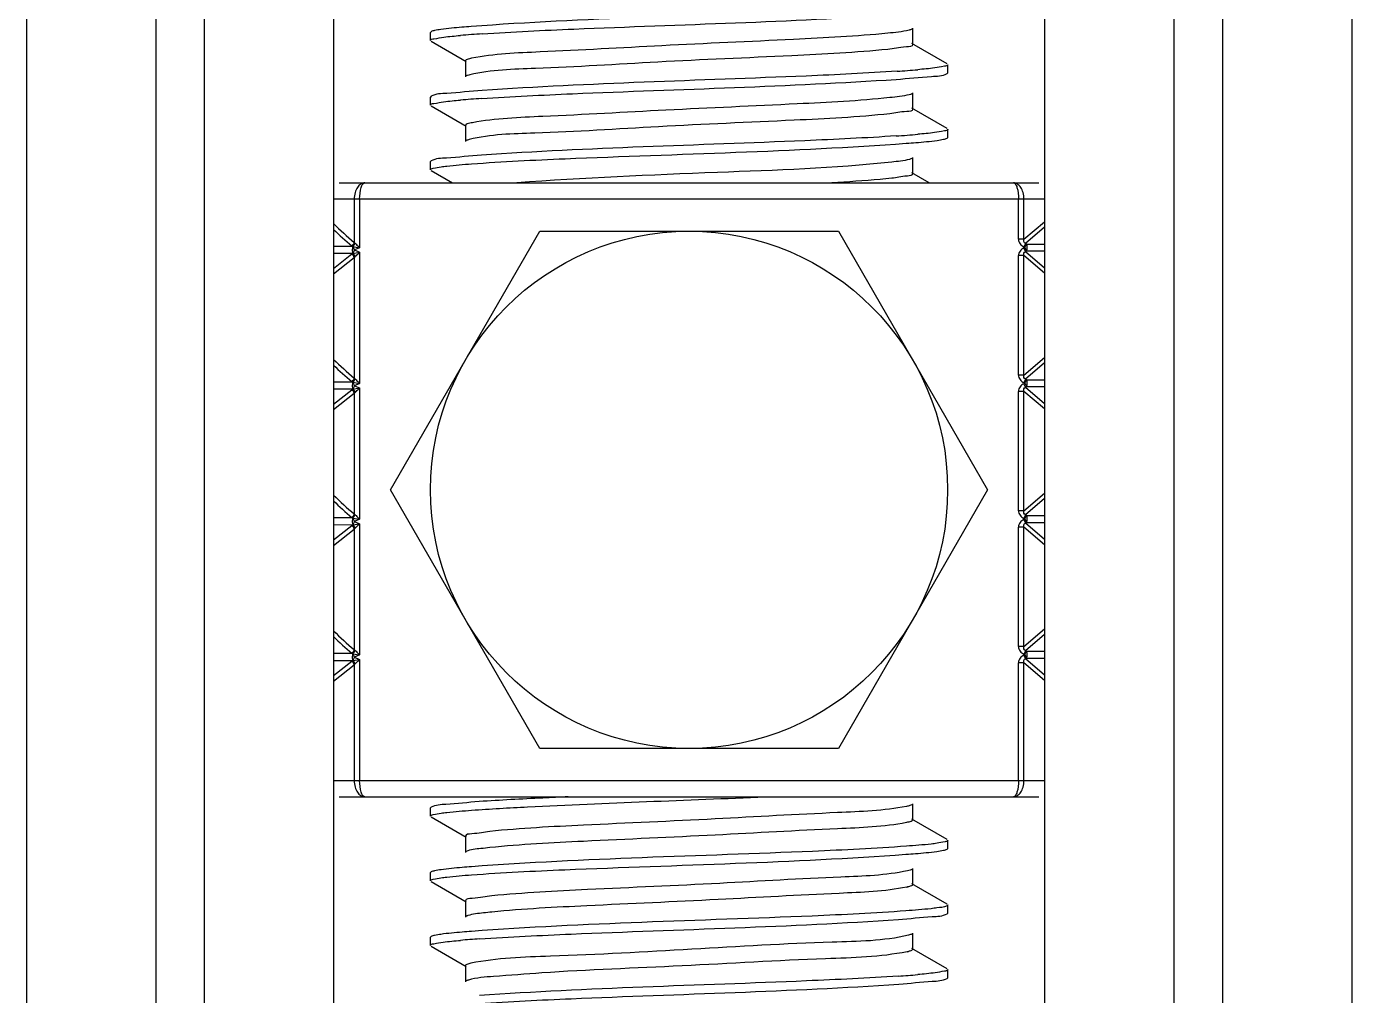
# Model space of a CAD drawing. Extents: x 27938 to 1507990, y 110129 to 923079.
# Drawn here: x 455164.5 to 455653, y 379104.9 to 379461.9 of the extents above; entities that cross this region are included whole.
import ezdxf

# ---------------------------------------------------------------- set-up
doc = ezdxf.new("R2010")
doc.units = 0
doc.header["$LTSCALE"] = 1000
doc.header["$MEASUREMENT"] = 0
doc.styles.get("Standard").update_dxf_attribs({"font": 'gbenor.shx', "bigfont": 'gbcbig.shx'})
doc.dimstyles.get("Standard").update_dxf_attribs({"dimtxt": 0.18, "dimasz": 0.18, "dimexe": 0.18, "dimexo": 0.0625, "dimgap": 0.09, "dimtad": 0, "dimtih": 1, "dimtoh": 1, "dimdec": 4, "dimzin": 0, "dimdsep": 46, "dimtxsty": 'Standard', "dimcen": 0.09, "dimadec": 0, "dimazin": 0, "dimtfac": 1, "dimtdec": 4, "dimtofl": 0, "dimtmove": 0, "dimatfit": 3, "dimfxl": 1, "dimtolj": 1, "dimtzin": 0, "dimarcsym": 0})

msp = doc.modelspace()

# ---------------------------------------------------------------- linework, layer by layer
at = {"linetype": 'Continuous'}
for p, q in [((455164.52, 383675.04), (455164.52, 378934.02)), ((455212.15, 383675.04), (455212.15, 378934.02)), ((455230.01, 383675.04), (455230.01, 378934.02)), ((455277.63, 383675.04), (455277.63, 378934.02)), ((455539.58, 383675.04), (455539.58, 378934.02)), ((455587.2, 383675.04), (455587.2, 378934.02)), ((455605.06, 383675.04), (455605.06, 378934.02)), ((455652.69, 383675.04), (455652.69, 378934.02)), ((455313.58, 379460), (455313.35, 379459.74)), ((455313.35, 379456.76), (455313.35, 379459.74)), ((455313.35, 379456.76), (455313.35, 379459.74)), ((455490.97, 379455.28), (455490.97, 379461.23)), ((455313.58, 379456.5), (455326.5, 379449.02)), ((455503.63, 379448.1), (455490.71, 379455.58)), ((455326.24, 379449.32), (455326.24, 379443.37)), ((455503.63, 379444.6), (455503.86, 379444.86)), ((455503.86, 379444.86), (455503.86, 379447.83)), ((455503.86, 379444.86), (455503.86, 379447.83)), ((455313.58, 379436.19), (455313.35, 379435.93)), ((455313.35, 379432.95), (455313.35, 379435.93)), ((455313.35, 379432.95), (455313.35, 379435.93)), ((455490.97, 379431.46), (455490.97, 379437.42)), ((455313.58, 379432.69), (455326.5, 379425.21)), ((455503.63, 379424.28), (455490.71, 379431.76)), ((455326.24, 379425.51), (455326.24, 379419.56)), ((455503.86, 379421.05), (455503.86, 379424.02)), ((455503.86, 379421.05), (455503.86, 379424.02)), ((455503.63, 379420.78), (455503.86, 379421.05)), ((455313.58, 379412.38), (455313.35, 379412.12)), ((455313.35, 379409.14), (455313.35, 379412.12)), ((455313.35, 379409.14), (455313.35, 379412.12)), ((455490.97, 379407.65), (455490.97, 379413.6)), ((455279.72, 379404.32), (455537.49, 379404.32)), ((455313.58, 379408.88), (455321.45, 379404.32)), ((455496.98, 379404.32), (455490.71, 379407.95)), ((455277.63, 379398.37), (455539.58, 379398.37)), ((455285.26, 379398.37), (455285.26, 379382.37)), ((455287.24, 379398.37), (455287.24, 379380.41)), ((455529.97, 379383.52), (455529.97, 379398.37)), ((455531.95, 379383.52), (455531.95, 379398.37)), ((455531.95, 379383.52), (455539.58, 379390)), ((455298.62, 379291.21), (455353.61, 379386.46)), ((455353.61, 379386.46), (455463.6, 379386.46)), ((455463.6, 379386.46), (455518.59, 379291.21)), ((455539.58, 379387.98), (455532.5, 379381.97)), ((455284.63, 379380.87), (455277.63, 379380.88)), ((455284.75, 379380.85), (455284.63, 379380.87)), ((455284.79, 379380.83), (455287.24, 379380.41)), ((455285.43, 379382.17), (455285.26, 379382.37)), ((455287.24, 379380.41), (455285.34, 379379.57)), ((455285.5, 379382.11), (455285.43, 379382.17)), ((455531.95, 379383.52), (455529.97, 379383.52)), ((455532.5, 379381.97), (455531.9, 379380.71)), ((455532.32, 379380.51), (455531.9, 379380.71)), ((455531.9, 379380.31), (455532.32, 379380.51)), ((455532.5, 379379.05), (455531.9, 379380.31)), ((455532.32, 379380.51), (455532.92, 379381.77)), ((455532.32, 379380.51), (455532.92, 379379.25)), ((455532.92, 379381.77), (455532.5, 379381.97)), ((455532.92, 379381.77), (455539.58, 379381.77)), ((455284.59, 379378.26), (455277.63, 379378.28)), ((455277.63, 379372.79), (455284.35, 379378.1)), ((455277.63, 379370.76), (455285.26, 379376.79)), ((455284.59, 379378.26), (455284.75, 379378.3)), ((455284.75, 379378.3), (455284.79, 379378.32)), ((455285.34, 379379.57), (455284.79, 379378.32)), ((455284.79, 379378.32), (455287.24, 379378.74)), ((455285.26, 379376.79), (455285.4, 379376.95)), ((455285.26, 379376.79), (455285.26, 379332.36)), ((455285.34, 379379.57), (455287.24, 379378.74)), ((455285.4, 379376.95), (455285.48, 379377.03)), ((455285.48, 379377.03), (455285.53, 379377.07)), ((455287.24, 379378.74), (455287.24, 379330.4)), ((455531.95, 379377.5), (455529.97, 379377.5)), ((455529.97, 379333.51), (455529.97, 379377.5)), ((455539.58, 379371.02), (455531.95, 379377.5)), ((455531.95, 379333.51), (455531.95, 379377.5)), ((455532.5, 379379.05), (455532.92, 379379.25)), ((455532.5, 379379.05), (455539.58, 379373.04)), ((455532.92, 379379.25), (455539.58, 379379.24)), ((455531.95, 379333.51), (455539.58, 379339.99)), ((455539.58, 379337.97), (455532.5, 379331.96)), ((455285.43, 379332.17), (455285.26, 379332.36)), ((455285.5, 379332.1), (455285.43, 379332.17)), ((455531.95, 379333.51), (455529.97, 379333.51)), ((455532.5, 379331.96), (455531.9, 379330.7)), ((455532.32, 379330.5), (455532.92, 379331.77)), ((455532.92, 379331.77), (455532.5, 379331.96)), ((455532.92, 379331.77), (455539.58, 379331.76)), ((455284.63, 379330.87), (455277.63, 379330.87)), ((455284.59, 379328.26), (455277.63, 379328.28)), ((455277.63, 379322.78), (455284.35, 379328.09)), ((455277.63, 379320.75), (455285.26, 379326.78)), ((455284.59, 379328.26), (455284.75, 379328.29)), ((455284.75, 379330.84), (455284.63, 379330.87)), ((455284.75, 379328.29), (455284.79, 379328.31)), ((455284.79, 379330.82), (455287.24, 379330.4)), ((455285.34, 379329.57), (455284.79, 379328.31)), ((455284.79, 379328.31), (455287.24, 379328.74)), ((455285.26, 379326.78), (455285.4, 379326.95)), ((455285.26, 379326.78), (455285.26, 379282.35)), ((455287.24, 379330.4), (455285.34, 379329.57)), ((455285.34, 379329.57), (455287.24, 379328.74)), ((455285.4, 379326.95), (455285.48, 379327.02)), ((455285.48, 379327.02), (455285.53, 379327.06)), ((455287.24, 379328.74), (455287.24, 379280.39)), ((455531.95, 379327.49), (455529.97, 379327.49)), ((455529.97, 379283.51), (455529.97, 379327.49)), ((455532.32, 379330.5), (455531.9, 379330.7)), ((455531.9, 379330.3), (455532.32, 379330.5)), ((455532.5, 379329.04), (455531.9, 379330.3)), ((455539.58, 379321.01), (455531.95, 379327.49)), ((455531.95, 379283.51), (455531.95, 379327.49)), ((455532.32, 379330.5), (455532.92, 379329.24)), ((455532.5, 379329.04), (455532.92, 379329.24)), ((455532.5, 379329.04), (455539.58, 379323.03)), ((455532.92, 379329.24), (455539.58, 379329.24)), ((455353.61, 379195.96), (455298.62, 379291.21)), ((455518.59, 379291.21), (455463.6, 379195.96)), ((455531.95, 379283.51), (455539.58, 379289.98)), ((455539.58, 379287.96), (455532.5, 379281.96)), ((455285.43, 379282.16), (455285.26, 379282.35)), ((455285.5, 379282.09), (455285.43, 379282.16)), ((455531.95, 379283.51), (455529.97, 379283.51)), ((455284.63, 379280.86), (455277.63, 379280.86)), ((455284.59, 379278.25), (455277.63, 379278.27)), ((455277.63, 379272.78), (455284.35, 379278.08)), ((455284.59, 379278.25), (455284.75, 379278.29)), ((455284.75, 379280.83), (455284.63, 379280.86)), ((455284.75, 379278.29), (455284.79, 379278.31)), ((455284.79, 379280.81), (455287.24, 379280.39)), ((455285.34, 379279.56), (455284.79, 379278.31)), ((455284.79, 379278.31), (455287.24, 379278.73)), ((455287.24, 379280.39), (455285.34, 379279.56)), ((455285.34, 379279.56), (455287.24, 379278.73)), ((455287.24, 379278.73), (455287.24, 379230.39)), ((455531.95, 379277.48), (455529.97, 379277.48)), ((455529.97, 379233.5), (455529.97, 379277.48)), ((455532.5, 379281.96), (455531.9, 379280.69)), ((455532.32, 379280.5), (455531.9, 379280.69)), ((455531.9, 379280.3), (455532.32, 379280.5)), ((455532.5, 379279.03), (455531.9, 379280.3)), ((455539.58, 379271), (455531.95, 379277.48)), ((455531.95, 379233.5), (455531.95, 379277.48)), ((455532.32, 379280.5), (455532.92, 379281.76)), ((455532.32, 379280.5), (455532.92, 379279.23)), ((455532.92, 379281.76), (455532.5, 379281.96)), ((455532.5, 379279.03), (455532.92, 379279.23)), ((455532.5, 379279.03), (455539.58, 379273.02)), ((455532.92, 379281.76), (455539.58, 379281.76)), ((455532.92, 379279.23), (455539.58, 379279.23)), ((455277.63, 379270.74), (455285.26, 379276.77)), ((455285.26, 379276.77), (455285.4, 379276.94)), ((455285.26, 379276.77), (455285.26, 379232.35)), ((455285.4, 379276.94), (455285.48, 379277.01)), ((455285.48, 379277.01), (455285.53, 379277.06)), ((455531.95, 379233.5), (455539.58, 379239.98)), ((455531.95, 379233.5), (455529.97, 379233.5)), ((455539.58, 379237.96), (455532.5, 379231.95)), ((455284.63, 379230.85), (455277.63, 379230.85)), ((455284.75, 379230.82), (455284.63, 379230.85)), ((455284.79, 379230.81), (455287.24, 379230.39)), ((455285.34, 379229.55), (455284.79, 379228.3)), ((455284.79, 379228.3), (455287.24, 379228.72)), ((455285.43, 379232.15), (455285.26, 379232.35)), ((455287.24, 379230.39), (455285.34, 379229.55)), ((455285.34, 379229.55), (455287.24, 379228.72)), ((455285.5, 379232.09), (455285.43, 379232.15)), ((455287.24, 379228.72), (455287.24, 379184.05)), ((455532.5, 379231.95), (455531.9, 379230.69)), ((455532.32, 379230.49), (455531.9, 379230.69)), ((455531.9, 379230.29), (455532.32, 379230.49)), ((455532.5, 379229.03), (455531.9, 379230.29)), ((455532.32, 379230.49), (455532.92, 379231.75)), ((455532.32, 379230.49), (455532.92, 379229.22)), ((455532.92, 379231.75), (455532.5, 379231.95)), ((455532.5, 379229.03), (455532.92, 379229.22)), ((455532.5, 379229.03), (455539.58, 379223.01)), ((455532.92, 379231.75), (455539.58, 379231.75)), ((455532.92, 379229.22), (455539.58, 379229.22)), ((455284.59, 379228.24), (455277.63, 379228.26)), ((455277.63, 379222.77), (455284.35, 379228.08)), ((455277.63, 379220.73), (455285.26, 379226.77)), ((455284.59, 379228.24), (455284.75, 379228.28)), ((455284.75, 379228.28), (455284.79, 379228.3)), ((455285.26, 379226.77), (455285.4, 379226.93)), ((455285.26, 379226.77), (455285.26, 379184.05)), ((455285.4, 379226.93), (455285.48, 379227)), ((455285.48, 379227), (455285.53, 379227.05)), ((455531.95, 379227.48), (455529.97, 379227.48)), ((455529.97, 379184.05), (455529.97, 379227.48)), ((455539.58, 379221), (455531.95, 379227.48)), ((455531.95, 379184.05), (455531.95, 379227.48)), ((455463.6, 379195.96), (455353.61, 379195.96)), ((455539.58, 379184.05), (455277.63, 379184.05)), ((455279.72, 379178.1), (455537.49, 379178.1)), ((455490.97, 379169.52), (455490.97, 379175.48)), ((455313.58, 379174.25), (455313.35, 379173.99)), ((455313.35, 379171.01), (455313.35, 379173.99)), ((455313.35, 379171.01), (455313.35, 379173.99)), ((455313.58, 379170.75), (455326.5, 379163.27)), ((455503.63, 379162.34), (455490.71, 379169.82)), ((455326.24, 379163.57), (455326.24, 379157.62)), ((455503.86, 379159.1), (455503.86, 379162.08)), ((455503.86, 379159.1), (455503.86, 379162.08)), ((455503.63, 379158.84), (455503.86, 379159.1)), ((455313.58, 379150.44), (455313.35, 379150.17)), ((455313.35, 379147.2), (455313.35, 379150.17)), ((455313.35, 379147.2), (455313.35, 379150.17)), ((455490.97, 379145.71), (455490.97, 379151.66)), ((455313.58, 379146.94), (455326.5, 379139.46)), ((455503.63, 379138.53), (455490.71, 379146.01)), ((455326.24, 379139.76), (455326.24, 379133.8)), ((455503.86, 379135.29), (455503.86, 379138.27)), ((455503.86, 379135.29), (455503.86, 379138.27)), ((455503.63, 379135.03), (455503.86, 379135.29)), ((455313.58, 379126.62), (455313.35, 379126.36)), ((455313.35, 379123.39), (455313.35, 379126.36)), ((455313.35, 379123.39), (455313.35, 379126.36)), ((455490.97, 379121.9), (455490.97, 379127.85)), ((455313.58, 379123.12), (455326.5, 379115.64)), ((455503.63, 379114.72), (455490.71, 379122.2)), ((455326.24, 379115.94), (455326.24, 379109.99)), ((455503.63, 379111.22), (455503.86, 379111.48)), ((455503.86, 379111.48), (455503.86, 379114.46)), ((455503.86, 379111.48), (455503.86, 379114.46))]:
    msp.add_line(p, q, dxfattribs=at)
msp.add_circle((455408.6, 379291.21), 95.25, dxfattribs=at)
for centre, radius, start, end in [((455360.16, 379032.15), 427.95, 93.7169, 94.7992), ((455457.63, 379865.17), 420.65, 273.7623, 274.8008), ((455359.74, 379013.54), 422.73, 93.7496, 94.8), ((455457.22, 379846.54), 425.85, 273.7294, 274.8001), ((455351.19, 379462.82), 104.01, 224.9882, 230.6634), ((455351.68, 379461.85), 105.17, 225.2411, 230.1872), ((455285.53, 379382.49), 1.85, 230.2237, 240.9585), ((455285.5, 379376.64), 1.86, 119.1442, 128.3025), ((455351.19, 379412.81), 104.01, 224.9882, 230.6634), ((455351.68, 379411.85), 105.17, 225.2411, 230.1872), ((455285.53, 379332.49), 1.85, 230.2237, 240.9585), ((455285.5, 379326.63), 1.86, 119.1442, 128.3025), ((455351.19, 379362.8), 104.01, 224.9882, 230.6634), ((455351.68, 379361.84), 105.17, 225.2411, 230.1872), ((455285.53, 379282.48), 1.85, 230.2237, 240.9585), ((455285.5, 379276.62), 1.86, 119.1442, 128.3025), ((455351.19, 379312.79), 104.01, 224.9882, 230.6634), ((455351.68, 379311.83), 105.17, 225.2411, 230.1872), ((455285.53, 379232.47), 1.85, 230.2237, 240.9585), ((455285.5, 379226.61), 1.86, 119.1442, 128.3025), ((455484.67, 379165.34), 20.92, 281.3918, 282.1324), ((455358.75, 378716.51), 410.16, 93.8283, 94.8033), ((455485.31, 379138.5), 17.82, 281.5512, 283.2684), ((455458.33, 379522.84), 411.68, 273.8155, 274.8057)]:
    msp.add_arc(centre, radius, start, end, dxfattribs=at)
for points, knots in [([(455488.27, 379469.45), (455476.74, 379468.61), (455423.44, 379466.02), (455370.05, 379464.98), (455328.36, 379461.9)], [0, 0, 0, 0, 0.216609, 1, 1, 1, 1]), ([(455332.41, 379459.2), (455343.66, 379459.95), (455394.6, 379462.39), (455445.6, 379463.61), (455485.23, 379466.26)], [0, 0, 0, 0, 0.221018, 1, 1, 1, 1]), ([(455313.35, 379456.76), (455313.35, 379457.22), (455315.79, 379457.49), (455317, 379457.83), (455318.23, 379457.98)], [0, 0, 0, 0, 0.270608, 1, 1, 1, 1]), ([(455317.18, 379460.82), (455316.39, 379460.71), (455315.19, 379460.5), (455313.96, 379460.22), (455313.58, 379460)], [0, 0, 0, 0, 0.642699, 1, 1, 1, 1]), ([(455328.36, 379461.9), (455327.21, 379461.81), (455323.48, 379461.52), (455319.75, 379461.18), (455317.18, 379460.82)], [0, 0, 0, 0, 0.307564, 1, 1, 1, 1]), ([(455481.78, 379459.42), (455470.24, 379458.27), (455442.5, 379456.85), (455399.77, 379455), (455360.31, 379452.66), (455336.76, 379451.86), (455328.48, 379450.21)], [0, 0, 0, 0, 0.226386, 0.542344, 0.83502, 1, 1, 1, 1]), ([(455490.71, 379460.93), (455490.38, 379460.74), (455487.42, 379459.94), (455484.42, 379459.69), (455481.78, 379459.42)], [0, 0, 0, 0, 0.123298, 1, 1, 1, 1]), ([(455481.78, 379453.47), (455470.02, 379452.29), (455441.76, 379450.84), (455398.44, 379449.05), (455359.05, 379446.48), (455335.7, 379445.98), (455327.82, 379444.11)], [0, 0, 0, 0, 0.229855, 0.549948, 0.842489, 1, 1, 1, 1]), ([(455490.96, 379455.28), (455490.97, 379454.44), (455486.23, 379454.4), (455484.07, 379453.7), (455481.78, 379453.47)], [0, 0, 0, 0, 0.265413, 1, 1, 1, 1]), ([(455328.48, 379450.21), (455327.91, 379450.1), (455327.25, 379449.94), (455326.25, 379449.56), (455326.25, 379449.32)], [0, 0, 0, 0, 0.707754, 1, 1, 1, 1]), ([(455327.82, 379444.11), (455327.55, 379444.05), (455327.1, 379443.93), (455326.67, 379443.77), (455326.51, 379443.67)], [0, 0, 0, 0, 0.593987, 1, 1, 1, 1]), ([(455485.23, 379445.42), (455474.06, 379444.68), (455423.12, 379442.23), (455372.12, 379441), (455332.41, 379438.37)], [0, 0, 0, 0, 0.219595, 1, 1, 1, 1]), ([(455484.92, 379442.43), (455489.25, 379442.71), (455495.32, 379443.56), (455501.94, 379443.63), (455503.63, 379444.6)], [0, 0, 0, 0, 0.691216, 1, 1, 1, 1]), ([(455503.86, 379447.83), (455503.86, 379447.39), (455501.47, 379447.11), (455500.28, 379446.78), (455499.08, 379446.63)], [0, 0, 0, 0, 0.270923, 1, 1, 1, 1]), ([(455332.41, 379438.37), (455328.05, 379438.08), (455321.94, 379437.23), (455315.27, 379437.16), (455313.58, 379436.19)], [0, 0, 0, 0, 0.691341, 1, 1, 1, 1]), ([(455332.1, 379435.37), (455343.29, 379436.12), (455394.23, 379438.56), (455445.23, 379439.79), (455484.92, 379442.43)], [0, 0, 0, 0, 0.219989, 1, 1, 1, 1]), ([(455313.35, 379432.95), (455313.35, 379433.4), (455315.76, 379433.68), (455316.96, 379434.01), (455318.16, 379434.16)], [0, 0, 0, 0, 0.270808, 1, 1, 1, 1]), ([(455482.52, 379435.69), (455471.2, 379434.5), (455443.69, 379433.1), (455401.07, 379431.22), (455361.23, 379428.94), (455337.33, 379428.05), (455328.79, 379426.45)], [0, 0, 0, 0, 0.221662, 0.536163, 0.830773, 1, 1, 1, 1]), ([(455490.71, 379437.12), (455490.41, 379436.94), (455487.7, 379436.18), (455484.94, 379435.94), (455482.52, 379435.69)], [0, 0, 0, 0, 0.125495, 1, 1, 1, 1]), ([(455482.52, 379429.73), (455470.81, 379428.51), (455442.41, 379427.07), (455398.74, 379425.28), (455359.02, 379422.58), (455335.45, 379422.23), (455327.62, 379420.25)], [0, 0, 0, 0, 0.227665, 0.549451, 0.843883, 1, 1, 1, 1]), ([(455490.96, 379431.46), (455490.97, 379430.69), (455486.63, 379430.58), (455484.63, 379429.95), (455482.52, 379429.73)], [0, 0, 0, 0, 0.266153, 1, 1, 1, 1]), ([(455328.79, 379426.45), (455328.14, 379426.33), (455327.41, 379426.17), (455326.25, 379425.78), (455326.24, 379425.51)], [0, 0, 0, 0, 0.711573, 1, 1, 1, 1]), ([(455503.86, 379424.02), (455503.86, 379423.57), (455501.44, 379423.3), (455500.23, 379422.96), (455499.02, 379422.81)], [0, 0, 0, 0, 0.270717, 1, 1, 1, 1]), ([(455327.62, 379420.25), (455327.4, 379420.19), (455327.02, 379420.09), (455326.65, 379419.94), (455326.51, 379419.86)], [0, 0, 0, 0, 0.586829, 1, 1, 1, 1]), ([(455328.48, 379411.3), (455339.94, 379412.15), (455393.33, 379414.75), (455446.79, 379415.8), (455488.62, 379418.87)], [0, 0, 0, 0, 0.215118, 1, 1, 1, 1]), ([(455484.92, 379421.59), (455473.69, 379420.84), (455422.75, 379418.4), (455371.75, 379417.18), (455332.1, 379414.53)], [0, 0, 0, 0, 0.220621, 1, 1, 1, 1]), ([(455488.62, 379418.87), (455489.78, 379418.96), (455493.57, 379419.25), (455497.35, 379419.59), (455499.96, 379419.96)], [0, 0, 0, 0, 0.307378, 1, 1, 1, 1]), ([(455499.96, 379419.96), (455500.76, 379420.07), (455501.99, 379420.28), (455503.24, 379420.56), (455503.63, 379420.78)], [0, 0, 0, 0, 0.643431, 1, 1, 1, 1]), ([(455332.1, 379414.53), (455327.81, 379414.25), (455321.8, 379413.42), (455315.25, 379413.33), (455313.58, 379412.38)], [0, 0, 0, 0, 0.691044, 1, 1, 1, 1]), ([(455313.35, 379409.14), (455313.35, 379409.51), (455315.24, 379409.83), (455316.24, 379410.08), (455317.21, 379410.22)], [0, 0, 0, 0, 0.274527, 1, 1, 1, 1]), ([(455317.21, 379410.22), (455317.92, 379410.32), (455321.67, 379410.78), (455325.44, 379411.08), (455328.48, 379411.3)], [0, 0, 0, 0, 0.191292, 1, 1, 1, 1]), ([(455483.24, 379411.95), (455461.93, 379409.63), (455415.8, 379408.16), (455369.76, 379406.09), (455345.15, 379404.32)], [0, 0, 0, 0, 0.464865, 1, 1, 1, 1]), ([(455490.71, 379413.3), (455490.43, 379413.14), (455487.96, 379412.42), (455485.44, 379412.19), (455483.24, 379411.95)], [0, 0, 0, 0, 0.12782, 1, 1, 1, 1]), ([(455289.15, 379404.32), (455288.65, 379404.32), (455287.54, 379403.96), (455286.28, 379402.59), (455285.45, 379400.65), (455285.26, 379399.15), (455285.26, 379398.37)], [0, 0, 0, 0, 0.195972, 0.42512, 0.697797, 1, 1, 1, 1]), ([(455287.24, 379398.37), (455287.24, 379399.8), (455287.46, 379401.74), (455288.22, 379403.77), (455288.88, 379404.32), (455289.15, 379404.32)], [0, 0, 0, 0, 0.657525, 0.871922, 1, 1, 1, 1]), ([(455483.24, 379406), (455481.81, 379405.84), (455474.47, 379405.14), (455467.12, 379404.68), (455461.2, 379404.32)], [0, 0, 0, 0, 0.195123, 1, 1, 1, 1]), ([(455490.96, 379407.65), (455490.97, 379406.94), (455487.01, 379406.77), (455485.17, 379406.21), (455483.24, 379406)], [0, 0, 0, 0, 0.266951, 1, 1, 1, 1]), ([(455528.05, 379404.32), (455528.33, 379404.32), (455528.99, 379403.77), (455529.75, 379401.74), (455529.97, 379399.8), (455529.97, 379398.37)], [0, 0, 0, 0, 0.128078, 0.342475, 1, 1, 1, 1]), ([(455531.95, 379398.37), (455531.95, 379399.15), (455531.76, 379400.65), (455530.93, 379402.59), (455529.67, 379403.96), (455528.56, 379404.32), (455528.05, 379404.32)], [0, 0, 0, 0, 0.302203, 0.57488, 0.804028, 1, 1, 1, 1]), ([(455284.77, 379380.87), (455284.68, 379380.68), (455284.41, 379379.85), (455284.47, 379378.9), (455284.75, 379378.3)], [0, 0, 0, 0, 0.236634, 1, 1, 1, 1]), ([(455285.34, 379379.57), (455285.29, 379379.7), (455285.1, 379380.13), (455284.87, 379380.54), (455284.77, 379380.87)], [0, 0, 0, 0, 0.285481, 1, 1, 1, 1]), ([(455285.5, 379382.11), (455285.64, 379381.98), (455286.23, 379381.43), (455286.8, 379380.85), (455287.24, 379380.41)], [0, 0, 0, 0, 0.225254, 1, 1, 1, 1]), ([(455529.97, 379383.52), (455529.97, 379382.93), (455530.37, 379381.71), (455531.36, 379380.96), (455531.9, 379380.71)], [0, 0, 0, 0, 0.499355, 1, 1, 1, 1]), ([(455531.9, 379380.31), (455531.36, 379380.06), (455530.37, 379379.3), (455529.97, 379378.09), (455529.97, 379377.5)], [0, 0, 0, 0, 0.500643, 1, 1, 1, 1]), ([(455532.5, 379381.97), (455532.21, 379382.06), (455531.75, 379382.62), (455531.88, 379383.23), (455531.95, 379383.52)], [0, 0, 0, 0, 0.502447, 1, 1, 1, 1]), ([(455532.92, 379379.25), (455533.1, 379379.63), (455533.23, 379380.51), (455533.1, 379381.38), (455532.92, 379381.77)], [0, 0, 0, 0, 0.500048, 1, 1, 1, 1]), ([(455285.53, 379377.07), (455285.67, 379377.19), (455286.25, 379377.74), (455286.81, 379378.3), (455287.24, 379378.74)], [0, 0, 0, 0, 0.226794, 1, 1, 1, 1]), ([(455531.95, 379377.5), (455531.88, 379377.78), (455531.75, 379378.4), (455532.21, 379378.96), (455532.5, 379379.05)], [0, 0, 0, 0, 0.49632, 1, 1, 1, 1]), ([(455285.5, 379332.1), (455285.64, 379331.98), (455286.23, 379331.42), (455286.8, 379330.85), (455287.24, 379330.4)], [0, 0, 0, 0, 0.225254, 1, 1, 1, 1]), ([(455529.97, 379333.51), (455529.97, 379332.92), (455530.37, 379331.71), (455531.36, 379330.95), (455531.9, 379330.7)], [0, 0, 0, 0, 0.499355, 1, 1, 1, 1]), ([(455532.5, 379331.96), (455532.21, 379332.05), (455531.75, 379332.61), (455531.88, 379333.23), (455531.95, 379333.51)], [0, 0, 0, 0, 0.502447, 1, 1, 1, 1]), ([(455532.92, 379329.24), (455533.1, 379329.63), (455533.23, 379330.5), (455533.1, 379331.38), (455532.92, 379331.77)], [0, 0, 0, 0, 0.500048, 1, 1, 1, 1]), ([(455284.77, 379330.86), (455284.68, 379330.67), (455284.41, 379329.85), (455284.47, 379328.89), (455284.75, 379328.29)], [0, 0, 0, 0, 0.236634, 1, 1, 1, 1]), ([(455285.34, 379329.57), (455285.29, 379329.69), (455285.1, 379330.12), (455284.87, 379330.54), (455284.77, 379330.86)], [0, 0, 0, 0, 0.285481, 1, 1, 1, 1]), ([(455285.53, 379327.06), (455285.67, 379327.18), (455286.25, 379327.73), (455286.81, 379328.3), (455287.24, 379328.74)], [0, 0, 0, 0, 0.226794, 1, 1, 1, 1]), ([(455531.9, 379330.3), (455531.36, 379330.05), (455530.37, 379329.3), (455529.97, 379328.08), (455529.97, 379327.49)], [0, 0, 0, 0, 0.500643, 1, 1, 1, 1]), ([(455531.95, 379327.49), (455531.88, 379327.78), (455531.75, 379328.39), (455532.21, 379328.95), (455532.5, 379329.04)], [0, 0, 0, 0, 0.49632, 1, 1, 1, 1]), ([(455285.5, 379282.09), (455285.64, 379281.97), (455286.23, 379281.42), (455286.8, 379280.84), (455287.24, 379280.39)], [0, 0, 0, 0, 0.225254, 1, 1, 1, 1]), ([(455529.97, 379283.51), (455529.97, 379282.91), (455530.37, 379281.7), (455531.36, 379280.95), (455531.9, 379280.69)], [0, 0, 0, 0, 0.499355, 1, 1, 1, 1]), ([(455532.5, 379281.96), (455532.21, 379282.04), (455531.75, 379282.6), (455531.88, 379283.22), (455531.95, 379283.51)], [0, 0, 0, 0, 0.502447, 1, 1, 1, 1]), ([(455284.77, 379280.85), (455284.68, 379280.67), (455284.41, 379279.84), (455284.47, 379278.89), (455284.75, 379278.29)], [0, 0, 0, 0, 0.236634, 1, 1, 1, 1]), ([(455285.34, 379279.56), (455285.29, 379279.68), (455285.1, 379280.12), (455284.87, 379280.53), (455284.77, 379280.85)], [0, 0, 0, 0, 0.285481, 1, 1, 1, 1]), ([(455285.53, 379277.06), (455285.67, 379277.18), (455286.25, 379277.72), (455286.81, 379278.29), (455287.24, 379278.73)], [0, 0, 0, 0, 0.226794, 1, 1, 1, 1]), ([(455531.9, 379280.3), (455531.36, 379280.04), (455530.37, 379279.29), (455529.97, 379278.08), (455529.97, 379277.48)], [0, 0, 0, 0, 0.500643, 1, 1, 1, 1]), ([(455531.95, 379277.48), (455531.88, 379277.77), (455531.75, 379278.38), (455532.21, 379278.95), (455532.5, 379279.03)], [0, 0, 0, 0, 0.49632, 1, 1, 1, 1]), ([(455532.92, 379279.23), (455533.1, 379279.62), (455533.23, 379280.5), (455533.1, 379281.37), (455532.92, 379281.76)], [0, 0, 0, 0, 0.500048, 1, 1, 1, 1]), ([(455529.97, 379233.5), (455529.97, 379232.91), (455530.37, 379231.69), (455531.36, 379230.94), (455531.9, 379230.69)], [0, 0, 0, 0, 0.499355, 1, 1, 1, 1]), ([(455532.5, 379231.95), (455532.21, 379232.04), (455531.75, 379232.6), (455531.88, 379233.21), (455531.95, 379233.5)], [0, 0, 0, 0, 0.502447, 1, 1, 1, 1]), ([(455284.77, 379230.85), (455284.68, 379230.66), (455284.41, 379229.83), (455284.47, 379228.88), (455284.75, 379228.28)], [0, 0, 0, 0, 0.236634, 1, 1, 1, 1]), ([(455285.34, 379229.55), (455285.29, 379229.68), (455285.1, 379230.11), (455284.87, 379230.52), (455284.77, 379230.85)], [0, 0, 0, 0, 0.285481, 1, 1, 1, 1]), ([(455285.5, 379232.09), (455285.64, 379231.96), (455286.23, 379231.41), (455286.8, 379230.83), (455287.24, 379230.39)], [0, 0, 0, 0, 0.225254, 1, 1, 1, 1]), ([(455285.53, 379227.05), (455285.67, 379227.17), (455286.25, 379227.72), (455286.81, 379228.28), (455287.24, 379228.72)], [0, 0, 0, 0, 0.226794, 1, 1, 1, 1]), ([(455531.9, 379230.29), (455531.36, 379230.04), (455530.37, 379229.28), (455529.97, 379228.07), (455529.97, 379227.48)], [0, 0, 0, 0, 0.500643, 1, 1, 1, 1]), ([(455531.95, 379227.48), (455531.88, 379227.76), (455531.75, 379228.38), (455532.21, 379228.94), (455532.5, 379229.03)], [0, 0, 0, 0, 0.49632, 1, 1, 1, 1]), ([(455532.92, 379229.22), (455533.1, 379229.61), (455533.23, 379230.49), (455533.1, 379231.36), (455532.92, 379231.75)], [0, 0, 0, 0, 0.500048, 1, 1, 1, 1]), ([(455285.26, 379184.05), (455285.26, 379183.27), (455285.45, 379181.77), (455286.28, 379179.83), (455287.54, 379178.46), (455288.65, 379178.1), (455289.15, 379178.1)], [0, 0, 0, 0, 0.302203, 0.57488, 0.804028, 1, 1, 1, 1]), ([(455289.15, 379178.1), (455288.88, 379178.1), (455288.22, 379178.65), (455287.46, 379180.68), (455287.24, 379182.62), (455287.24, 379184.05)], [0, 0, 0, 0, 0.128078, 0.342475, 1, 1, 1, 1]), ([(455529.97, 379184.05), (455529.97, 379182.62), (455529.75, 379180.68), (455528.99, 379178.65), (455528.33, 379178.1), (455528.05, 379178.1)], [0, 0, 0, 0, 0.657525, 0.871922, 1, 1, 1, 1]), ([(455528.05, 379178.1), (455528.56, 379178.1), (455529.67, 379178.46), (455530.93, 379179.83), (455531.76, 379181.77), (455531.95, 379183.27), (455531.95, 379184.05)], [0, 0, 0, 0, 0.195972, 0.42512, 0.697797, 1, 1, 1, 1]), ([(455331.26, 379176.35), (455327.17, 379176.07), (455321.43, 379175.28), (455315.18, 379175.16), (455313.58, 379174.25)], [0, 0, 0, 0, 0.690228, 1, 1, 1, 1]), ([(455328.48, 379173.18), (455335.35, 379173.68), (455371.41, 379175.65), (455407.5, 379176.88), (455436.7, 379178.1)], [0, 0, 0, 0, 0.190688, 1, 1, 1, 1]), ([(455364.1, 379178.1), (455360.97, 379177.96), (455350.02, 379177.45), (455339.07, 379176.88), (455331.26, 379176.35)], [0, 0, 0, 0, 0.286076, 1, 1, 1, 1]), ([(455490.7, 379175.17), (455490.47, 379175.04), (455489.79, 379174.82), (455489.11, 379174.67), (455488.69, 379174.58)], [0, 0, 0, 0, 0.387259, 1, 1, 1, 1]), ([(455313.35, 379171.01), (455313.35, 379171.38), (455315.24, 379171.7), (455316.24, 379171.96), (455317.21, 379172.09)], [0, 0, 0, 0, 0.274524, 1, 1, 1, 1]), ([(455317.21, 379172.09), (455317.92, 379172.19), (455321.67, 379172.65), (455325.44, 379172.95), (455328.48, 379173.18)], [0, 0, 0, 0, 0.191293, 1, 1, 1, 1]), ([(455488.69, 379174.58), (455480.35, 379172.94), (455456.7, 379172.12), (455417.12, 379169.79), (455374.38, 379167.93), (455346.67, 379166.52), (455335.19, 379165.35)], [0, 0, 0, 0, 0.165781, 0.45908, 0.774887, 1, 1, 1, 1]), ([(455335.19, 379165.35), (455332.95, 379165.13), (455330.85, 379164.45), (455326.24, 379164.38), (455326.25, 379163.57)], [0, 0, 0, 0, 0.734361, 1, 1, 1, 1]), ([(455488.69, 379168.63), (455480.35, 379166.99), (455456.7, 379166.17), (455417.12, 379163.83), (455374.38, 379161.98), (455346.67, 379160.56), (455335.19, 379159.4)], [0, 0, 0, 0, 0.165781, 0.45908, 0.774887, 1, 1, 1, 1]), ([(455490.96, 379169.52), (455490.96, 379169.28), (455489.93, 379168.9), (455489.27, 379168.74), (455488.69, 379168.63)], [0, 0, 0, 0, 0.291748, 1, 1, 1, 1]), ([(455499.96, 379160.99), (455499.24, 379160.89), (455495.47, 379160.43), (455491.69, 379160.13), (455488.63, 379159.91)], [0, 0, 0, 0, 0.191424, 1, 1, 1, 1]), ([(455503.86, 379162.08), (455503.86, 379161.71), (455501.95, 379161.39), (455500.94, 379161.13), (455499.96, 379160.99)], [0, 0, 0, 0, 0.274347, 1, 1, 1, 1]), ([(455335.19, 379159.4), (455334.09, 379159.29), (455331.22, 379158.87), (455328.09, 379158.84), (455326.5, 379157.92)], [0, 0, 0, 0, 0.375377, 1, 1, 1, 1]), ([(455328.43, 379149.36), (455339.88, 379150.2), (455393.23, 379152.81), (455446.66, 379153.87), (455488.49, 379156.92)], [0, 0, 0, 0, 0.214845, 1, 1, 1, 1]), ([(455488.63, 379159.91), (455477.14, 379159.07), (455423.75, 379156.46), (455370.29, 379155.42), (455328.48, 379152.34)], [0, 0, 0, 0, 0.215525, 1, 1, 1, 1]), ([(455488.49, 379156.92), (455489.66, 379157.01), (455493.48, 379157.3), (455497.3, 379157.64), (455499.92, 379158.01)], [0, 0, 0, 0, 0.307299, 1, 1, 1, 1]), ([(455499.92, 379158.01), (455500.73, 379158.12), (455501.97, 379158.34), (455503.24, 379158.62), (455503.63, 379158.84)], [0, 0, 0, 0, 0.643818, 1, 1, 1, 1]), ([(455317.21, 379151.26), (455316.42, 379151.14), (455315.21, 379150.93), (455313.97, 379150.66), (455313.58, 379150.44)], [0, 0, 0, 0, 0.643035, 1, 1, 1, 1]), ([(455328.48, 379152.34), (455327.32, 379152.25), (455323.56, 379151.96), (455319.8, 379151.62), (455317.21, 379151.26)], [0, 0, 0, 0, 0.307528, 1, 1, 1, 1]), ([(455489.06, 379150.85), (455481.03, 379149.12), (455457.77, 379148.43), (455418.57, 379146.01), (455375.67, 379144.2), (455347.67, 379142.76), (455335.95, 379141.62)], [0, 0, 0, 0, 0.160645, 0.451989, 0.769743, 1, 1, 1, 1]), ([(455490.7, 379151.36), (455490.51, 379151.25), (455489.96, 379151.06), (455489.4, 379150.92), (455489.06, 379150.85)], [0, 0, 0, 0, 0.396009, 1, 1, 1, 1]), ([(455313.35, 379147.2), (455313.35, 379147.57), (455315.24, 379147.89), (455316.23, 379148.14), (455317.2, 379148.28)], [0, 0, 0, 0, 0.274583, 1, 1, 1, 1]), ([(455317.2, 379148.28), (455317.91, 379148.38), (455321.65, 379148.84), (455325.4, 379149.14), (455328.43, 379149.36)], [0, 0, 0, 0, 0.191287, 1, 1, 1, 1]), ([(455490.96, 379145.71), (455490.96, 379145.5), (455490.12, 379145.13), (455489.54, 379145), (455489.06, 379144.89)], [0, 0, 0, 0, 0.29759, 1, 1, 1, 1]), ([(455335.95, 379141.62), (455333.53, 379141.38), (455331.26, 379140.63), (455326.24, 379140.63), (455326.25, 379139.76)], [0, 0, 0, 0, 0.735005, 1, 1, 1, 1]), ([(455488.8, 379144.84), (455480.62, 379143.19), (455457.27, 379142.4), (455418.06, 379140.06), (455375.38, 379138.23), (455347.58, 379136.8), (455335.95, 379135.66)], [0, 0, 0, 0, 0.163506, 0.454907, 0.771081, 1, 1, 1, 1]), ([(455335.95, 379135.66), (455334.92, 379135.56), (455331.95, 379135.22), (455328.94, 379134.95), (455327.08, 379134.34)], [0, 0, 0, 0, 0.346657, 1, 1, 1, 1]), ([(455488.49, 379136.09), (455476.99, 379135.25), (455423.63, 379132.65), (455370.2, 379131.6), (455328.43, 379128.52)], [0, 0, 0, 0, 0.21594, 1, 1, 1, 1]), ([(455499.92, 379137.18), (455499.2, 379137.07), (455495.4, 379136.61), (455491.58, 379136.31), (455488.49, 379136.09)], [0, 0, 0, 0, 0.191494, 1, 1, 1, 1]), ([(455503.86, 379138.27), (455503.86, 379138.15), (455502.46, 379137.26), (455501.17, 379137.35), (455499.92, 379137.18)], [0, 0, 0, 0, 0.089011, 1, 1, 1, 1]), ([(455327.08, 379134.34), (455326.97, 379134.31), (455326.77, 379134.24), (455326.58, 379134.15), (455326.5, 379134.1)], [0, 0, 0, 0, 0.560435, 1, 1, 1, 1]), ([(455331.37, 379125.75), (455342.63, 379126.52), (455394.08, 379129), (455445.6, 379130.19), (455485.73, 379132.91)], [0, 0, 0, 0, 0.219125, 1, 1, 1, 1]), ([(455485.73, 379132.91), (455489.87, 379133.2), (455495.68, 379134), (455502.01, 379134.1), (455503.63, 379135.03)], [0, 0, 0, 0, 0.690459, 1, 1, 1, 1]), ([(455317.2, 379127.44), (455316.41, 379127.33), (455315.2, 379127.12), (455313.96, 379126.84), (455313.58, 379126.62)], [0, 0, 0, 0, 0.642904, 1, 1, 1, 1]), ([(455328.43, 379128.52), (455327.28, 379128.44), (455323.53, 379128.14), (455319.78, 379127.81), (455317.2, 379127.44)], [0, 0, 0, 0, 0.307539, 1, 1, 1, 1]), ([(455489.4, 379127.11), (455480.24, 379124.94), (455453.35, 379124.58), (455409.52, 379121.89), (455365.22, 379119.43), (455337.85, 379118.79), (455328.25, 379116.78)], [0, 0, 0, 0, 0.174762, 0.494833, 0.817817, 1, 1, 1, 1]), ([(455490.7, 379127.55), (455490.54, 379127.46), (455490.11, 379127.29), (455489.67, 379127.17), (455489.4, 379127.11)], [0, 0, 0, 0, 0.405964, 1, 1, 1, 1]), ([(455313.35, 379123.39), (455313.35, 379123.82), (455315.64, 379124.1), (455316.8, 379124.42), (455317.96, 379124.57)], [0, 0, 0, 0, 0.271491, 1, 1, 1, 1]), ([(455488.88, 379121.04), (455479.05, 379119.02), (455451.18, 379118.41), (455406.46, 379115.6), (455365.56, 379114.18), (455339.43, 379112.1), (455330.33, 379111.46), (455327.33, 379110.61)], [0, 0, 0, 0, 0.185871, 0.51286, 0.832554, 0.942221, 1, 1, 1, 1]), ([(455490.96, 379121.9), (455490.96, 379121.72), (455490.3, 379121.37), (455489.8, 379121.25), (455489.4, 379121.16)], [0, 0, 0, 0, 0.304804, 1, 1, 1, 1]), ([(455328.25, 379116.78), (455327.74, 379116.68), (455327.14, 379116.54), (455326.25, 379116.16), (455326.25, 379115.94)], [0, 0, 0, 0, 0.704965, 1, 1, 1, 1]), ([(455485.73, 379112.08), (455474.45, 379111.31), (455422.99, 379108.84), (455371.48, 379107.64), (455331.37, 379104.92)], [0, 0, 0, 0, 0.219533, 1, 1, 1, 1]), ([(455485.89, 379109.11), (455489.99, 379109.39), (455495.75, 379110.19), (455502.03, 379110.3), (455503.63, 379111.22)], [0, 0, 0, 0, 0.690288, 1, 1, 1, 1]), ([(455503.86, 379114.46), (455503.86, 379114.02), (455501.58, 379113.74), (455500.43, 379113.43), (455499.28, 379113.28)], [0, 0, 0, 0, 0.271562, 1, 1, 1, 1]), ([(455327.33, 379110.61), (455327.17, 379110.56), (455326.89, 379110.47), (455326.61, 379110.36), (455326.5, 379110.29)], [0, 0, 0, 0, 0.574666, 1, 1, 1, 1]), ([(455331.33, 379101.94), (455342.61, 379102.71), (455394.13, 379105.19), (455445.71, 379106.38), (455485.89, 379109.11)], [0, 0, 0, 0, 0.219209, 1, 1, 1, 1])]:
    msp.add_open_spline(points, degree=3, knots=knots, dxfattribs=at)
for points in [[(455318.23, 379457.98), (455320.26, 379458.24), (455322.31, 379458.43), (455324.35, 379458.6)], [(455499.08, 379446.63), (455497.01, 379446.37), (455494.92, 379446.17), (455492.83, 379445.99)], [(455318.16, 379434.16), (455320.23, 379434.42), (455322.3, 379434.62), (455324.37, 379434.79)], [(455499.02, 379422.81), (455496.97, 379422.55), (455494.91, 379422.36), (455492.85, 379422.18)], [(455285.26, 379382.37), (455285.13, 379381.85), (455284.78, 379381.37), (455284.35, 379381.07)], [(455285.43, 379382.17), (455285.31, 379381.68), (455285.02, 379381.2), (455284.63, 379380.87)], [(455284.75, 379380.85), (455285.11, 379381.18), (455285.39, 379381.63), (455285.5, 379382.11)], [(455285.26, 379376.79), (455285.14, 379377.31), (455284.79, 379377.8), (455284.35, 379378.1)], [(455285.4, 379376.95), (455285.29, 379377.45), (455284.99, 379377.94), (455284.59, 379378.26)], [(455285.48, 379377.03), (455285.38, 379377.5), (455285.11, 379377.97), (455284.75, 379378.3)], [(455285.53, 379377.07), (455285.41, 379377.54), (455285.15, 379378), (455284.79, 379378.32)], [(455285.26, 379332.36), (455285.13, 379331.85), (455284.78, 379331.36), (455284.35, 379331.06)], [(455285.43, 379332.17), (455285.31, 379331.67), (455285.02, 379331.19), (455284.63, 379330.87)], [(455284.75, 379330.84), (455285.11, 379331.17), (455285.39, 379331.62), (455285.5, 379332.1)], [(455285.26, 379326.78), (455285.14, 379327.3), (455284.79, 379327.79), (455284.35, 379328.09)], [(455285.4, 379326.95), (455285.29, 379327.45), (455284.99, 379327.93), (455284.59, 379328.26)], [(455285.48, 379327.02), (455285.38, 379327.5), (455285.11, 379327.96), (455284.75, 379328.29)], [(455285.53, 379327.06), (455285.41, 379327.53), (455285.15, 379327.99), (455284.79, 379328.31)], [(455285.26, 379282.35), (455285.13, 379281.84), (455284.78, 379281.36), (455284.35, 379281.06)], [(455285.43, 379282.16), (455285.31, 379281.67), (455285.02, 379281.18), (455284.63, 379280.86)], [(455284.75, 379280.83), (455285.11, 379281.17), (455285.39, 379281.62), (455285.5, 379282.09)], [(455285.26, 379276.77), (455285.14, 379277.29), (455284.79, 379277.78), (455284.35, 379278.08)], [(455285.4, 379276.94), (455285.29, 379277.44), (455284.99, 379277.93), (455284.59, 379278.25)], [(455285.48, 379277.01), (455285.38, 379277.49), (455285.11, 379277.96), (455284.75, 379278.29)], [(455285.53, 379277.06), (455285.41, 379277.53), (455285.15, 379277.98), (455284.79, 379278.31)], [(455285.26, 379232.35), (455285.13, 379231.83), (455284.78, 379231.35), (455284.35, 379231.05)], [(455285.43, 379232.15), (455285.31, 379231.66), (455285.02, 379231.18), (455284.63, 379230.85)], [(455284.75, 379230.82), (455285.11, 379231.16), (455285.39, 379231.61), (455285.5, 379232.09)], [(455285.26, 379226.77), (455285.14, 379227.28), (455284.79, 379227.78), (455284.35, 379228.08)], [(455285.4, 379226.93), (455285.29, 379227.43), (455284.99, 379227.92), (455284.59, 379228.24)], [(455285.48, 379227), (455285.38, 379227.48), (455285.11, 379227.95), (455284.75, 379228.28)], [(455285.53, 379227.05), (455285.41, 379227.52), (455285.15, 379227.97), (455284.79, 379228.3)], [(455317.96, 379124.57), (455320.1, 379124.85), (455322.25, 379125.05), (455324.41, 379125.23)], [(455499.28, 379113.28), (455497.13, 379113), (455494.98, 379112.8), (455492.82, 379112.61)]]:
    msp.add_open_spline(points, degree=3, dxfattribs=at)

# ---------------------------------------------------------------- leaders
msp.add_leader([(455497.17, 378832.7), (456630.78, 379227.58)], dimstyle='Standard', override={"dimgap": 20, "dimtad": 0})

doc.saveas('drawing.dxf')
